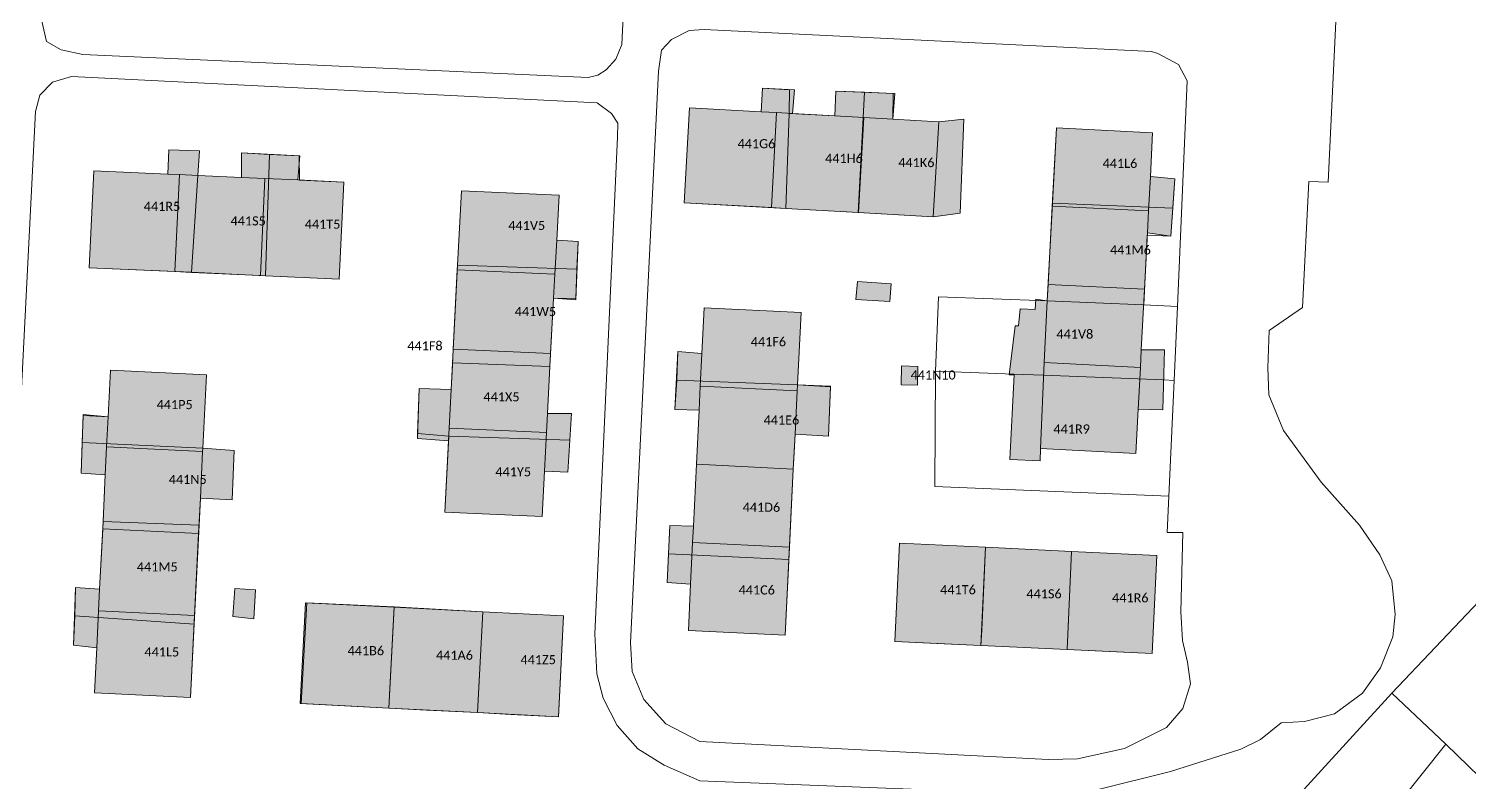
# Model space of a CAD drawing. Header units: metres. Extents: x 113120 to 240396, y 120329 to 242116.
# Drawn here: x 120869.3 to 120995.9, y 121546.4 to 121612.6 of the extents above; entities that cross this region are included whole.
import ezdxf

# ---------------------------------------------------------------- set-up
doc = ezdxf.new("R2010")
doc.units = ezdxf.units.M
doc.header["$LTSCALE"] = 3
for name, color, linetype, lineweight in [('Bpn_CaPa', 78, 'Continuous', 0), ('Bpn_ReBu', 4, 'Continuous', 0), ('Bpt_CaNu', 7, 'Continuous', 0), ('Hachure bâtiment', 11, 'Continuous', 0)]:
    doc.layers.add(name, color=color, linetype=linetype, lineweight=lineweight)
doc.styles.add('Legend', font='')
doc.styles.get('Legend').set_extended_font_data('Calibri')

msp = doc.modelspace()

# ---------------------------------------------------------------- hatches: boundary and pattern name
at = {"layer": 'Hachure bâtiment'}
h = msp.add_hatch(color=256, dxfattribs=at)
h.dxf.hatch_style = 1
h.paths.add_polyline_path([(120936.62, 121607.23), (120936.45, 121605.16), (120935.04, 121605.24), (120933.7, 121605.31), (120933.79, 121607.38)])
h = msp.add_hatch(color=256, dxfattribs=at)
h.dxf.hatch_style = 1
h.paths.add_polyline_path([(120945.44, 121606.92), (120945.25, 121604.66), (120942.7, 121604.8), (120940.17, 121604.95), (120940.24, 121607.13)])
h = msp.add_hatch(color=256, dxfattribs=at)
h.dxf.hatch_style = 1
h.paths.add_polyline_path([(120933.7, 121605.31), (120935.04, 121605.24), (120934.58, 121596.89), (120926.92, 121597.32), (120927.39, 121605.67)])
h = msp.add_hatch(color=256, dxfattribs=at)
h.dxf.hatch_style = 1
h.paths.add_polyline_path([(120936.45, 121605.16), (120940.17, 121604.95), (120942.7, 121604.8), (120942.24, 121596.45), (120935.84, 121596.81), (120934.58, 121596.89), (120935.04, 121605.24)])
h = msp.add_hatch(color=256, dxfattribs=at)
h.dxf.hatch_style = 1
h.paths.add_polyline_path([(120945.25, 121604.66), (120949.29, 121604.43), (120948.8, 121596.08), (120942.24, 121596.45), (120942.7, 121604.8)])
h = msp.add_hatch(color=256, dxfattribs=at)
h.dxf.hatch_style = 1
h.paths.add_polyline_path([(120949.29, 121604.43), (120951.5, 121604.66), (120951.19, 121596.4), (120948.8, 121596.08)])
h = msp.add_hatch(color=256, dxfattribs=at)
h.dxf.hatch_style = 1
h.paths.add_polyline_path([(120968.1, 121603.47), (120967.9, 121599.62), (120967.74, 121596.59), (120959.28, 121597.02), (120959.3, 121597.55), (120959.64, 121603.9)])
h = msp.add_hatch(color=256, dxfattribs=at)
h.dxf.hatch_style = 1
h.paths.add_polyline_path([(120884.32, 121601.88), (120884.17, 121599.72), (120882.54, 121599.79), (120881.52, 121599.84), (120881.62, 121601.98)])
h = msp.add_hatch(color=256, dxfattribs=at)
h.dxf.hatch_style = 1
h.paths.add_polyline_path([(120893.14, 121601.43), (120892.95, 121599.32), (120890.06, 121599.45), (120887.99, 121599.54), (120887.99, 121601.7)])
h = msp.add_hatch(color=256, dxfattribs=at)
h.dxf.hatch_style = 1
h.paths.add_polyline_path([(120881.52, 121599.84), (120882.54, 121599.79), (120882.14, 121591.26), (120874.62, 121591.6), (120875.02, 121600.13)])
h = msp.add_hatch(color=256, dxfattribs=at)
h.dxf.hatch_style = 1
h.paths.add_polyline_path([(120884.17, 121599.72), (120887.99, 121599.54), (120890.06, 121599.45), (120889.66, 121590.92), (120883.6, 121591.19), (120882.14, 121591.26), (120882.54, 121599.79)])
h = msp.add_hatch(color=256, dxfattribs=at)
h.dxf.hatch_style = 1
h.paths.add_polyline_path([(120892.95, 121599.32), (120897, 121599.13), (120896.6, 121590.6), (120890.12, 121590.9), (120889.66, 121590.92), (120890.06, 121599.45)])
h = msp.add_hatch(color=256, dxfattribs=at)
h.dxf.hatch_style = 1
h.paths.add_polyline_path([(120970.04, 121599.42), (120969.69, 121594.37), (120967.64, 121594.68), (120967.74, 121596.59), (120967.9, 121599.62)])
h = msp.add_hatch(color=256, dxfattribs=at)
h.dxf.hatch_style = 1
h.paths.add_polyline_path([(120915.92, 121597.98), (120915.71, 121594.03), (120915.55, 121591.03), (120906.97, 121591.41), (120907, 121591.82), (120907.34, 121598.37)])
h = msp.add_hatch(color=256, dxfattribs=at)
h.dxf.hatch_style = 1
h.paths.add_polyline_path([(120967.74, 121596.59), (120967.64, 121594.68), (120967.38, 121589.71), (120958.92, 121590.14), (120959.28, 121597.02)])
h = msp.add_hatch(color=256, dxfattribs=at)
h.dxf.hatch_style = 1
h.paths.add_polyline_path([(120917.59, 121593.9), (120917.39, 121588.77), (120915.44, 121588.92), (120915.55, 121591.03), (120915.71, 121594.03)])
h = msp.add_hatch(color=256, dxfattribs=at)
h.dxf.hatch_style = 1
h.paths.add_polyline_path([(120915.55, 121591.03), (120915.44, 121588.92), (120915.18, 121584.07), (120906.61, 121584.45), (120906.97, 121591.41)])
h = msp.add_hatch(color=256, dxfattribs=at)
h.dxf.hatch_style = 1
h.paths.add_polyline_path([(120945.1, 121590.18), (120944.99, 121588.62), (120942, 121588.82), (120942.14, 121590.38)])
h = msp.add_hatch(color=256, dxfattribs=at)
h.dxf.hatch_style = 1
h.paths.add_polyline_path([(120967.38, 121589.71), (120967.1, 121584.38), (120967.02, 121582.83), (120958.56, 121583.27), (120958.84, 121588.7), (120958.92, 121590.14)])
h = msp.add_hatch(color=256, dxfattribs=at)
h.dxf.hatch_style = 1
h.paths.add_polyline_path([(120937.19, 121587.67), (120936.87, 121581.3), (120936.85, 121580.79), (120928.33, 121581.2), (120928.47, 121584.07), (120928.67, 121588.08)])
h = msp.add_hatch(color=256, dxfattribs=at)
h.dxf.hatch_style = 1
h.paths.add_polyline_path([(120958.84, 121588.7), (120958.56, 121583.27), (120958.23, 121575.71), (120958.22, 121574.63), (120955.54, 121574.73), (120955.92, 121582.18), (120955.5, 121582.18), (120956.02, 121586.5), (120956.3, 121586.48), (120956.44, 121588), (120957.77, 121587.92), (120957.82, 121588.83)])
h = msp.add_hatch(color=256, dxfattribs=at)
h.dxf.hatch_style = 1
h.paths.add_polyline_path([(120915.18, 121584.07), (120914.9, 121578.78), (120914.81, 121577.11), (120906.25, 121577.49), (120906.43, 121580.88), (120906.54, 121583.03), (120906.61, 121584.45)])
h = msp.add_hatch(color=256, dxfattribs=at)
h.dxf.hatch_style = 1
h.paths.add_polyline_path([(120928.47, 121584.07), (120928.33, 121581.2), (120928.23, 121579.08), (120926.1, 121579.13), (120926.37, 121584.23)])
h = msp.add_hatch(color=256, dxfattribs=at)
h.dxf.hatch_style = 1
h.paths.add_polyline_path([(120968.99, 121579.12), (120966.82, 121579.17), (120967.02, 121582.83), (120967.1, 121584.38), (120969.14, 121584.38)])
h = msp.add_hatch(color=256, dxfattribs=at)
h.dxf.hatch_style = 1
h.paths.add_polyline_path([(120947.47, 121582.92), (120947.42, 121581.27), (120945.99, 121581.3), (120946.02, 121582.98)])
h = msp.add_hatch(color=256, dxfattribs=at)
h.dxf.hatch_style = 1
h.paths.add_polyline_path([(120967.02, 121582.83), (120966.82, 121579.17), (120966.62, 121575.28), (120958.23, 121575.71), (120958.56, 121583.27)])
h = msp.add_hatch(color=256, dxfattribs=at)
h.dxf.hatch_style = 1
h.paths.add_polyline_path([(120884.92, 121582.17), (120884.6, 121575.73), (120884.59, 121575.44), (120876.15, 121575.86), (120876.28, 121578.48), (120876.49, 121582.58)])
h = msp.add_hatch(color=256, dxfattribs=at)
h.dxf.hatch_style = 1
h.paths.add_polyline_path([(120906.43, 121580.88), (120906.25, 121577.49), (120906.19, 121576.38), (120903.47, 121576.58), (120903.62, 121580.98)])
h = msp.add_hatch(color=256, dxfattribs=at)
h.dxf.hatch_style = 1
h.paths.add_polyline_path([(120936.85, 121580.79), (120936.66, 121576.97), (120936.55, 121574.82), (120936.51, 121573.9), (120928, 121574.32), (120928.23, 121579.08), (120928.33, 121581.2)])
h = msp.add_hatch(color=256, dxfattribs=at)
h.dxf.hatch_style = 1
h.paths.add_polyline_path([(120939.77, 121581.14), (120939.6, 121576.78), (120936.66, 121576.97), (120936.85, 121580.79), (120936.87, 121581.3)])
h = msp.add_hatch(color=256, dxfattribs=at)
h.dxf.hatch_style = 1
h.paths.add_polyline_path([(120876.28, 121578.48), (120876.15, 121575.86), (120876.03, 121573.4), (120873.92, 121573.53), (120874.09, 121578.7)])
h = msp.add_hatch(color=256, dxfattribs=at)
h.dxf.hatch_style = 1
h.paths.add_polyline_path([(120917.02, 121578.77), (120916.69, 121573.63), (120914.63, 121573.72), (120914.81, 121577.11), (120914.9, 121578.78)])
h = msp.add_hatch(color=256, dxfattribs=at)
h.dxf.hatch_style = 1
h.paths.add_polyline_path([(120914.81, 121577.11), (120914.63, 121573.72), (120914.42, 121569.72), (120905.87, 121570.1), (120906.19, 121576.38), (120906.25, 121577.49)])
h = msp.add_hatch(color=256, dxfattribs=at)
h.dxf.hatch_style = 1
h.paths.add_polyline_path([(120884.59, 121575.44), (120884.39, 121571.35), (120884.23, 121568.23), (120875.8, 121568.65), (120876.03, 121573.4), (120876.15, 121575.86)])
h = msp.add_hatch(color=256, dxfattribs=at)
h.dxf.hatch_style = 1
h.paths.add_polyline_path([(120887.37, 121575.52), (120887.17, 121571.2), (120884.39, 121571.35), (120884.59, 121575.44), (120884.6, 121575.73)])
h = msp.add_hatch(color=256, dxfattribs=at)
h.dxf.hatch_style = 1
h.paths.add_polyline_path([(120936.51, 121573.9), (120936.17, 121567.02), (120927.66, 121567.44), (120927.73, 121568.87), (120928, 121574.32)])
h = msp.add_hatch(color=256, dxfattribs=at)
h.dxf.hatch_style = 1
h.paths.add_polyline_path([(120927.73, 121568.87), (120927.66, 121567.44), (120927.48, 121563.77), (120925.42, 121563.93), (120925.67, 121568.93)])
h = msp.add_hatch(color=256, dxfattribs=at)
h.dxf.hatch_style = 1
h.paths.add_polyline_path([(120884.23, 121568.23), (120883.88, 121561.03), (120875.44, 121561.44), (120875.53, 121563.33), (120875.8, 121568.65)])
h = msp.add_hatch(color=256, dxfattribs=at)
h.dxf.hatch_style = 1
h.paths.add_polyline_path([(120936.17, 121567.02), (120935.79, 121559.28), (120927.29, 121559.7), (120927.48, 121563.77), (120927.66, 121567.44)])
h = msp.add_hatch(color=256, dxfattribs=at)
h.dxf.hatch_style = 1
h.paths.add_polyline_path([(120953.41, 121567.02), (120953.01, 121558.38), (120945.44, 121558.73), (120945.84, 121567.38)])
h = msp.add_hatch(color=256, dxfattribs=at)
h.dxf.hatch_style = 1
h.paths.add_polyline_path([(120960.98, 121566.66), (120960.59, 121558.03), (120953.01, 121558.38), (120953.41, 121567.02)])
h = msp.add_hatch(color=256, dxfattribs=at)
h.dxf.hatch_style = 1
h.paths.add_polyline_path([(120968.47, 121566.3), (120968.07, 121557.68), (120960.59, 121558.03), (120960.98, 121566.66)])
h = msp.add_hatch(color=256, dxfattribs=at)
h.dxf.hatch_style = 1
h.paths.add_polyline_path([(120875.53, 121563.33), (120875.44, 121561.44), (120875.28, 121558.17), (120873.24, 121558.4), (120873.42, 121563.47)])
h = msp.add_hatch(color=256, dxfattribs=at)
h.dxf.hatch_style = 1
h.paths.add_polyline_path([(120889.22, 121563.27), (120889.1, 121560.72), (120887.25, 121560.93), (120887.42, 121563.4)])
h = msp.add_hatch(color=256, dxfattribs=at)
h.dxf.hatch_style = 1
h.paths.add_polyline_path([(120883.88, 121561.03), (120883.52, 121553.82), (120875.09, 121554.23), (120875.28, 121558.17), (120875.44, 121561.44)])
h = msp.add_hatch(color=256, dxfattribs=at)
h.dxf.hatch_style = 1
h.paths.add_polyline_path([(120901.43, 121561.74), (120900.96, 121552.88), (120893.15, 121553.28), (120893.62, 121562.13)])
h = msp.add_hatch(color=256, dxfattribs=at)
h.dxf.hatch_style = 1
h.paths.add_polyline_path([(120909.23, 121561.34), (120908.76, 121552.48), (120900.96, 121552.88), (120901.43, 121561.74)])
h = msp.add_hatch(color=256, dxfattribs=at)
h.dxf.hatch_style = 1
h.paths.add_polyline_path([(120916.32, 121560.98), (120915.87, 121552.12), (120908.76, 121552.48), (120909.23, 121561.34)])

# ---------------------------------------------------------------- linework, layer by layer
at = {"layer": 'Bpn_CaPa'}
for points in [[(121149.26, 121728.02), (121023.74, 121590.24), (121023.74, 121590.24), (121008.33, 121574.42), (120989.12, 121554.18), (120947.72, 121508.86)], [(120984.45, 121618.18), (120983.54, 121599.13), (120981.82, 121599.19), (120981.28, 121588.09), (120978.34, 121586.07), (120978.22, 121582.79), (120978.31, 121580.42), (120979.59, 121577.29), (120982.92, 121572.74), (120986.28, 121568.97), (120988.06, 121566.37), (120989.13, 121564.06), (120989.41, 121561.1), (120989.22, 121559.14), (120988.14, 121556.41), (120986.54, 121554.18), (120984.09, 121552.39), (120981.46, 121551.7), (120979.39, 121551.57), (120977.58, 121550.12), (120975.85, 121549.26), (120969.66, 121547.3), (120963.18, 121545.7)], [(120963.18, 121545.7), (120969.66, 121547.3), (120975.85, 121549.26), (120977.58, 121550.12), (120979.39, 121551.57), (120981.46, 121551.7), (120984.09, 121552.39), (120986.54, 121554.18), (120988.14, 121556.41), (120989.22, 121559.14), (120989.41, 121561.1), (120989.13, 121564.06), (120988.06, 121566.37), (120986.28, 121568.97), (120982.92, 121572.74), (120979.59, 121577.29), (120978.31, 121580.42), (120978.22, 121582.79), (120978.34, 121586.07), (120981.28, 121588.09), (120981.82, 121599.19), (120983.54, 121599.13), (120984.45, 121618.18)], [(120955.8, 121545.39), (120928.28, 121546.47), (120925.15, 121547.87), (120922.83, 121549.29), (120921.03, 121551.34), (120919.8, 121553.75), (120919.25, 121555.9), (120919.06, 121559.42), (120921.05, 121603.07), (120921.1, 121604.3), (120920.54, 121605.15), (120919.26, 121606.1), (120873.05, 121608.41), (120871.39, 121607.92), (120870.29, 121606.76), (120869.89, 121605.34), (120867.69, 121561.86)], [(120867.69, 121561.86), (120869.89, 121605.34), (120870.29, 121606.76), (120871.39, 121607.92), (120873.05, 121608.41), (120919.26, 121606.1), (120920.54, 121605.15), (120921.1, 121604.3), (120921.05, 121603.07), (120919.06, 121559.42), (120919.25, 121555.9), (120919.8, 121553.75), (120921.03, 121551.34), (120922.83, 121549.29), (120925.15, 121547.87), (120928.28, 121546.47), (120955.8, 121545.39)]]:
    msp.add_lwpolyline(points, dxfattribs=at)
for points in [[(120924.27, 121680.34), (120923.47, 121681.69), (120922.71, 121682.38), (120919.44, 121683.41), (120880.4, 121685.56), (120878.51, 121685.44), (120876.51, 121684.91), (120875.23, 121684.05), (120874.06, 121682.43), (120873.52, 121680.17), (120870.3, 121613.92), (120870.85, 121611.5), (120872.16, 121610.76), (120874.05, 121610.35), (120918.49, 121608.32), (120919.33, 121608.54), (120920.05, 121609), (120920.9, 121609.94), (120921.43, 121611.22), (120924.52, 121675.19), (120924.64, 121678.7), (120924.27, 121680.34)], [(120924.27, 121680.34), (120924.64, 121678.7), (120924.52, 121675.19), (120921.43, 121611.22), (120920.9, 121609.94), (120920.05, 121609), (120919.33, 121608.54), (120918.49, 121608.32), (120874.05, 121610.35), (120872.16, 121610.76), (120870.85, 121611.5), (120870.3, 121613.92), (120873.52, 121680.17), (120874.06, 121682.43), (120875.23, 121684.05), (120876.51, 121684.91), (120878.51, 121685.44), (120880.4, 121685.56), (120919.44, 121683.41), (120922.71, 121682.38), (120923.47, 121681.69), (120924.27, 121680.34)], [(120970.29, 121588.19), (120971.13, 121608.04), (120970.38, 121609.47), (120968.55, 121610.45), (120967.99, 121610.6), (120928.67, 121612.54), (120927.35, 121612.46), (120925.79, 121611.68), (120924.91, 121610.74), (120924.67, 121608.89), (120922.21, 121558.62), (120922.35, 121556.1), (120923.38, 121553.65), (120925.31, 121551.49), (120928.29, 121549.93), (120958.92, 121548.37), (120961.49, 121548.42), (120965.63, 121549.33), (120969.32, 121551.18), (120970.74, 121552.83), (120971.43, 121555.01), (120971.15, 121556.93), (120970.72, 121558.81), (120970.57, 121561.33), (120970.75, 121568.33), (120969.39, 121568.31), (120969.53, 121571.51), (120969.99, 121581.69), (120970.29, 121588.19)], [(120958.84, 121588.7), (120949.27, 121589.03), (120949, 121582.52), (120948.95, 121572.35), (120969.53, 121571.51), (120969.39, 121568.31), (120970.75, 121568.33), (120970.57, 121561.33), (120970.72, 121558.81), (120971.15, 121556.93), (120971.43, 121555.01), (120970.74, 121552.83), (120969.32, 121551.18), (120965.63, 121549.33), (120961.49, 121548.42), (120958.92, 121548.37), (120928.29, 121549.93), (120925.31, 121551.49), (120923.38, 121553.65), (120922.35, 121556.1), (120922.21, 121558.62), (120924.67, 121608.89), (120924.91, 121610.74), (120925.79, 121611.68), (120927.35, 121612.46), (120928.67, 121612.54), (120967.99, 121610.6), (120968.55, 121610.45), (120970.38, 121609.47), (120971.13, 121608.04), (120970.29, 121588.19), (120967.31, 121588.33), (120967.63, 121594.47), (120969.69, 121594.37), (120969.86, 121596.83), (120970.04, 121599.42), (120967.9, 121599.62), (120968.1, 121603.47), (120959.64, 121603.9), (120959.31, 121597.28), (120958.84, 121588.7)], [(120935.84, 121596.82), (120926.92, 121597.32), (120927.39, 121605.67), (120933.7, 121605.31), (120933.79, 121607.38), (120936.17, 121607.25), (120936.15, 121605.17), (120935.84, 121596.82)], [(120935.84, 121596.82), (120942.2, 121596.45), (120948.8, 121596.08), (120949.29, 121604.43), (120945.25, 121604.66), (120945.29, 121606.92), (120942.78, 121607.03), (120940.24, 121607.13), (120940.17, 121604.95), (120936.15, 121605.17), (120936.17, 121607.25), (120933.79, 121607.38), (120933.7, 121605.31), (120927.39, 121605.67), (120926.92, 121597.32), (120935.84, 121596.82)], [(120935.84, 121596.82), (120936.15, 121605.17), (120940.17, 121604.95), (120940.24, 121607.13), (120942.78, 121607.03), (120942.2, 121596.45), (120935.84, 121596.82)], [(120942.2, 121596.45), (120942.78, 121607.03), (120945.29, 121606.92), (120945.25, 121604.66), (120949.29, 121604.43), (120948.8, 121596.08), (120942.2, 121596.45)], [(120969.86, 121596.83), (120959.31, 121597.28), (120959.64, 121603.9), (120968.1, 121603.47), (120967.9, 121599.62), (120970.04, 121599.42), (120969.86, 121596.83)], [(120884.17, 121599.72), (120884.32, 121601.88), (120881.62, 121601.98), (120881.52, 121599.84), (120875.02, 121600.13), (120874.62, 121591.6), (120883.6, 121591.2), (120890.12, 121590.9), (120896.6, 121590.6), (120897, 121599.13), (120893.09, 121599.31), (120893.07, 121601.43), (120890.47, 121601.57), (120887.99, 121601.7), (120887.99, 121599.54), (120884.17, 121599.72)], [(120884.17, 121599.72), (120883.6, 121591.2), (120874.62, 121591.6), (120875.02, 121600.13), (120881.52, 121599.84), (120881.62, 121601.98), (120884.32, 121601.88), (120884.17, 121599.72)], [(120884.17, 121599.72), (120887.99, 121599.54), (120887.99, 121601.7), (120890.47, 121601.57), (120890.12, 121590.9), (120883.6, 121591.2), (120884.17, 121599.72)], [(120890.47, 121601.57), (120893.07, 121601.43), (120893.09, 121599.31), (120897, 121599.13), (120896.6, 121590.6), (120890.12, 121590.9), (120890.47, 121601.57)], [(120915.12, 121582.91), (120915.44, 121588.92), (120917.39, 121588.9), (120917.49, 121591.46), (120917.59, 121593.9), (120915.71, 121594.03), (120915.92, 121597.98), (120907.34, 121598.37), (120907, 121591.82), (120906.55, 121583.24), (120906.43, 121580.88), (120903.62, 121580.98), (120903.48, 121577.02), (120906.22, 121576.78), (120905.87, 121570.1), (120914.42, 121569.72), (120914.63, 121573.72), (120916.69, 121573.63), (120916.87, 121576.43), (120917.02, 121578.77), (120914.9, 121578.78), (120915.12, 121582.91)], [(120907, 121591.82), (120907.34, 121598.37), (120915.92, 121597.98), (120915.71, 121594.03), (120917.59, 121593.9), (120917.49, 121591.46), (120907, 121591.82)], [(120958.84, 121588.7), (120959.31, 121597.28), (120969.86, 121596.83), (120969.69, 121594.37), (120967.63, 121594.47), (120967.31, 121588.33), (120958.84, 121588.7)], [(120917.49, 121591.46), (120917.39, 121588.9), (120915.44, 121588.92), (120915.12, 121582.91), (120906.55, 121583.24), (120907, 121591.82), (120917.49, 121591.46)], [(120926.28, 121581.7), (120926.1, 121579.13), (120928.23, 121579.08), (120928, 121574.32), (120927.73, 121568.87), (120925.67, 121568.93), (120925.54, 121566.43), (120925.42, 121563.93), (120927.48, 121563.77), (120927.29, 121559.7), (120935.79, 121559.28), (120936.11, 121565.95), (120936.51, 121573.9), (120936.66, 121576.97), (120939.6, 121576.78), (120939.77, 121581.18), (120936.87, 121581.3), (120937.19, 121587.67), (120928.67, 121588.08), (120928.47, 121584.07), (120926.37, 121584.23), (120926.28, 121581.7)], [(120926.28, 121581.7), (120926.37, 121584.23), (120928.47, 121584.07), (120928.67, 121588.08), (120937.19, 121587.67), (120936.87, 121581.3), (120926.28, 121581.7)], [(120949, 121582.52), (120949.27, 121589.03), (120958.84, 121588.7), (120967.31, 121588.33), (120970.29, 121588.19), (120969.99, 121581.69), (120969.08, 121581.73), (120958.48, 121582.14), (120955.91, 121582.25), (120949, 121582.52)], [(120915.12, 121582.91), (120914.9, 121578.78), (120917.02, 121578.77), (120916.87, 121576.43), (120906.22, 121576.78), (120903.48, 121577.02), (120903.62, 121580.98), (120906.43, 121580.88), (120906.55, 121583.24), (120915.12, 121582.91)], [(120884.6, 121575.73), (120884.92, 121582.17), (120876.49, 121582.58), (120876.28, 121578.48), (120874.09, 121578.62), (120874.01, 121576.22), (120873.92, 121573.53), (120876.03, 121573.4), (120875.83, 121569.3), (120875.53, 121563.33), (120873.42, 121563.47), (120873.34, 121561), (120873.24, 121558.4), (120875.28, 121558.17), (120875.09, 121554.23), (120883.52, 121553.82), (120883.84, 121560.25), (120884.27, 121568.95), (120884.39, 121571.35), (120887.17, 121571.2), (120887.37, 121575.52), (120884.6, 121575.73)], [(120884.6, 121575.73), (120874.01, 121576.22), (120874.09, 121578.62), (120876.28, 121578.48), (120876.49, 121582.58), (120884.92, 121582.17), (120884.6, 121575.73)], [(120926.28, 121581.7), (120936.87, 121581.3), (120939.77, 121581.18), (120939.6, 121576.78), (120936.66, 121576.97), (120936.51, 121573.9), (120928, 121574.32), (120928.23, 121579.08), (120926.1, 121579.13), (120926.28, 121581.7)], [(120949, 121582.52), (120955.91, 121582.25), (120958.48, 121582.14), (120969.08, 121581.73), (120969.99, 121581.69), (120969.53, 121571.51), (120948.95, 121572.35), (120949, 121582.52)], [(120906.22, 121576.78), (120916.87, 121576.43), (120916.69, 121573.63), (120914.63, 121573.72), (120914.42, 121569.72), (120905.87, 121570.1), (120906.22, 121576.78)], [(120884.6, 121575.73), (120887.37, 121575.52), (120887.17, 121571.2), (120884.39, 121571.35), (120884.27, 121568.95), (120875.83, 121569.3), (120876.03, 121573.4), (120873.92, 121573.53), (120874.01, 121576.22), (120884.6, 121575.73)], [(120925.54, 121566.43), (120925.67, 121568.93), (120927.73, 121568.87), (120928, 121574.32), (120936.51, 121573.9), (120936.11, 121565.95), (120925.54, 121566.43)], [(120993.86, 121549.72), (120989.12, 121554.18), (121008.33, 121574.42), (121021.17, 121546.92), (121009.72, 121534.64), (121007.67, 121536.4), (121001.77, 121542.03), (120993.86, 121549.72)], [(120875.83, 121569.3), (120884.27, 121568.95), (120883.84, 121560.25), (120873.34, 121561), (120873.42, 121563.47), (120875.53, 121563.33), (120875.83, 121569.3)], [(120925.54, 121566.43), (120936.11, 121565.95), (120935.79, 121559.28), (120927.29, 121559.7), (120927.48, 121563.77), (120925.42, 121563.93), (120925.54, 121566.43)], [(120953.01, 121558.38), (120956.77, 121558.21), (120960.59, 121558.03), (120963.66, 121557.89), (120968.07, 121557.68), (120968.13, 121558.92), (120968.47, 121566.3), (120960.98, 121566.66), (120953.41, 121567.02), (120945.84, 121567.38), (120945.44, 121558.73), (120949.12, 121558.56), (120953.01, 121558.38)], [(120953.01, 121558.38), (120949.12, 121558.56), (120945.44, 121558.73), (120945.84, 121567.38), (120953.41, 121567.02), (120953.07, 121559.73), (120953.01, 121558.38)], [(120953.01, 121558.38), (120953.07, 121559.73), (120953.41, 121567.02), (120960.98, 121566.66), (120960.65, 121559.34), (120960.59, 121558.03), (120956.77, 121558.21), (120953.01, 121558.38)], [(120960.59, 121558.03), (120960.65, 121559.34), (120960.98, 121566.66), (120968.47, 121566.3), (120968.13, 121558.92), (120968.07, 121557.68), (120963.66, 121557.89), (120960.59, 121558.03)], [(120901.43, 121561.78), (120901.05, 121554.6), (120900.96, 121552.88), (120897.15, 121553.08), (120893.24, 121553.28), (120893.74, 121562.13), (120901.43, 121561.78)], [(120901.43, 121561.78), (120893.74, 121562.13), (120893.24, 121553.28), (120897.15, 121553.08), (120900.96, 121552.88), (120904.28, 121552.71), (120908.74, 121552.48), (120911.69, 121552.33), (120915.87, 121552.12), (120915.96, 121553.84), (120916.32, 121560.98), (120909.23, 121561.34), (120901.43, 121561.78)], [(120901.43, 121561.78), (120909.23, 121561.34), (120908.85, 121554.16), (120908.74, 121552.48), (120904.28, 121552.71), (120900.96, 121552.88), (120901.05, 121554.6), (120901.43, 121561.78)], [(120909.23, 121561.34), (120916.32, 121560.98), (120915.96, 121553.84), (120915.87, 121552.12), (120911.69, 121552.33), (120908.74, 121552.48), (120908.85, 121554.16), (120909.23, 121561.34)], [(120873.34, 121561), (120883.84, 121560.25), (120883.52, 121553.82), (120875.09, 121554.23), (120875.28, 121558.17), (120873.24, 121558.4), (120873.34, 121561)], [(120993.86, 121549.72), (120981.87, 121534.65), (120974.7, 121525.43), (120970.84, 121528.52), (120963.14, 121519.38), (120969.36, 121518.55), (120966.52, 121505.07), (120947.72, 121508.86), (120989.12, 121554.18), (120993.86, 121549.72)], [(120993.86, 121549.72), (121001.77, 121542.03), (120990.54, 121521.8), (120987.99, 121517.23), (120987.04, 121515.53), (120984.4, 121501.43), (120966.52, 121505.07), (120969.36, 121518.55), (120974.7, 121525.43), (120981.87, 121534.65), (120993.86, 121549.72)]]:
    msp.add_lwpolyline(points, close=True, dxfattribs=at)
at = {"layer": 'Bpn_ReBu'}
for points in [[(120936.62, 121607.23), (120936.45, 121605.16), (120935.04, 121605.24), (120933.7, 121605.31), (120933.79, 121607.38), (120936.62, 121607.23)], [(120945.44, 121606.92), (120945.25, 121604.66), (120942.7, 121604.8), (120940.17, 121604.95), (120940.24, 121607.13), (120945.44, 121606.92)], [(120933.7, 121605.31), (120935.04, 121605.24), (120934.58, 121596.89), (120926.92, 121597.32), (120927.39, 121605.67), (120933.7, 121605.31)], [(120936.45, 121605.16), (120940.17, 121604.95), (120942.7, 121604.8), (120942.24, 121596.45), (120935.84, 121596.81), (120934.58, 121596.89), (120935.04, 121605.24), (120936.45, 121605.16)], [(120945.25, 121604.66), (120949.29, 121604.43), (120948.8, 121596.08), (120942.24, 121596.45), (120942.7, 121604.8), (120945.25, 121604.66)], [(120949.29, 121604.43), (120951.5, 121604.66), (120951.19, 121596.4), (120948.8, 121596.08), (120949.29, 121604.43)], [(120968.1, 121603.47), (120967.9, 121599.62), (120967.74, 121596.59), (120959.28, 121597.02), (120959.3, 121597.55), (120959.64, 121603.9), (120968.1, 121603.47)], [(120884.32, 121601.88), (120884.17, 121599.72), (120882.54, 121599.79), (120881.52, 121599.84), (120881.62, 121601.98), (120884.32, 121601.88)], [(120893.14, 121601.43), (120892.95, 121599.32), (120890.06, 121599.45), (120887.99, 121599.54), (120887.99, 121601.7), (120893.14, 121601.43)], [(120881.52, 121599.84), (120882.54, 121599.79), (120882.14, 121591.26), (120874.62, 121591.6), (120875.02, 121600.13), (120881.52, 121599.84)], [(120884.17, 121599.72), (120887.99, 121599.54), (120890.06, 121599.45), (120889.66, 121590.92), (120883.6, 121591.19), (120882.14, 121591.26), (120882.54, 121599.79), (120884.17, 121599.72)], [(120892.95, 121599.32), (120897, 121599.13), (120896.6, 121590.6), (120890.12, 121590.9), (120889.66, 121590.92), (120890.06, 121599.45), (120892.95, 121599.32)], [(120970.04, 121599.42), (120969.69, 121594.37), (120967.64, 121594.68), (120967.74, 121596.59), (120967.9, 121599.62), (120970.04, 121599.42)], [(120915.92, 121597.98), (120915.71, 121594.03), (120915.55, 121591.03), (120906.97, 121591.41), (120907, 121591.82), (120907.34, 121598.37), (120915.92, 121597.98)], [(120967.74, 121596.59), (120967.64, 121594.68), (120967.38, 121589.71), (120958.92, 121590.14), (120959.28, 121597.02), (120967.74, 121596.59)], [(120917.59, 121593.9), (120917.39, 121588.77), (120915.44, 121588.92), (120915.55, 121591.03), (120915.71, 121594.03), (120917.59, 121593.9)], [(120915.55, 121591.03), (120915.44, 121588.92), (120915.18, 121584.07), (120906.61, 121584.45), (120906.97, 121591.41), (120915.55, 121591.03)], [(120945.1, 121590.18), (120944.99, 121588.62), (120942, 121588.82), (120942.14, 121590.38), (120945.1, 121590.18)], [(120967.38, 121589.71), (120967.1, 121584.38), (120967.02, 121582.83), (120958.56, 121583.27), (120958.84, 121588.7), (120958.92, 121590.14), (120967.38, 121589.71)], [(120937.19, 121587.67), (120936.87, 121581.3), (120936.85, 121580.79), (120928.33, 121581.2), (120928.47, 121584.07), (120928.67, 121588.08), (120937.19, 121587.67)], [(120958.84, 121588.7), (120958.56, 121583.27), (120958.23, 121575.71), (120958.22, 121574.63), (120955.54, 121574.73), (120955.92, 121582.18), (120955.5, 121582.18), (120956.02, 121586.5), (120956.3, 121586.48), (120956.44, 121588), (120957.77, 121587.92), (120957.82, 121588.83), (120958.84, 121588.7)], [(120915.18, 121584.07), (120914.9, 121578.78), (120914.81, 121577.11), (120906.25, 121577.49), (120906.43, 121580.88), (120906.54, 121583.03), (120906.61, 121584.45), (120915.18, 121584.07)], [(120928.47, 121584.07), (120928.33, 121581.2), (120928.23, 121579.08), (120926.1, 121579.13), (120926.37, 121584.23), (120928.47, 121584.07)], [(120968.99, 121579.12), (120966.82, 121579.17), (120967.02, 121582.83), (120967.1, 121584.38), (120969.14, 121584.38), (120968.99, 121579.12)], [(120947.47, 121582.92), (120947.42, 121581.27), (120945.99, 121581.3), (120946.02, 121582.98), (120947.47, 121582.92)], [(120967.02, 121582.83), (120966.82, 121579.17), (120966.62, 121575.28), (120958.23, 121575.71), (120958.56, 121583.27), (120967.02, 121582.83)], [(120884.92, 121582.17), (120884.6, 121575.73), (120884.59, 121575.44), (120876.15, 121575.86), (120876.28, 121578.48), (120876.49, 121582.58), (120884.92, 121582.17)], [(120906.43, 121580.88), (120906.25, 121577.49), (120906.19, 121576.38), (120903.47, 121576.58), (120903.62, 121580.98), (120906.43, 121580.88)], [(120936.85, 121580.79), (120936.66, 121576.97), (120936.55, 121574.82), (120936.51, 121573.9), (120928, 121574.32), (120928.23, 121579.08), (120928.33, 121581.2), (120936.85, 121580.79)], [(120939.77, 121581.14), (120939.6, 121576.78), (120936.66, 121576.97), (120936.85, 121580.79), (120936.87, 121581.3), (120939.77, 121581.14)], [(120876.28, 121578.48), (120876.15, 121575.86), (120876.03, 121573.4), (120873.92, 121573.53), (120874.09, 121578.7), (120876.28, 121578.48)], [(120917.02, 121578.77), (120916.69, 121573.63), (120914.63, 121573.72), (120914.81, 121577.11), (120914.9, 121578.78), (120917.02, 121578.77)], [(120914.81, 121577.11), (120914.63, 121573.72), (120914.42, 121569.72), (120905.87, 121570.1), (120906.19, 121576.38), (120906.25, 121577.49), (120914.81, 121577.11)], [(120884.59, 121575.44), (120884.39, 121571.35), (120884.23, 121568.23), (120875.8, 121568.65), (120876.03, 121573.4), (120876.15, 121575.86), (120884.59, 121575.44)], [(120887.37, 121575.52), (120887.17, 121571.2), (120884.39, 121571.35), (120884.59, 121575.44), (120884.6, 121575.73), (120887.37, 121575.52)], [(120936.51, 121573.9), (120936.17, 121567.02), (120927.66, 121567.44), (120927.73, 121568.87), (120928, 121574.32), (120936.51, 121573.9)], [(120927.73, 121568.87), (120927.66, 121567.44), (120927.48, 121563.77), (120925.42, 121563.93), (120925.67, 121568.93), (120927.73, 121568.87)], [(120884.23, 121568.23), (120883.88, 121561.03), (120875.44, 121561.44), (120875.53, 121563.33), (120875.8, 121568.65), (120884.23, 121568.23)], [(120936.17, 121567.02), (120935.79, 121559.28), (120927.29, 121559.7), (120927.48, 121563.77), (120927.66, 121567.44), (120936.17, 121567.02)], [(120953.41, 121567.02), (120953.01, 121558.38), (120945.44, 121558.73), (120945.84, 121567.38), (120953.41, 121567.02)], [(120960.98, 121566.66), (120960.59, 121558.03), (120953.01, 121558.38), (120953.41, 121567.02), (120960.98, 121566.66)], [(120968.47, 121566.3), (120968.07, 121557.68), (120960.59, 121558.03), (120960.98, 121566.66), (120968.47, 121566.3)], [(120875.53, 121563.33), (120875.44, 121561.44), (120875.28, 121558.17), (120873.24, 121558.4), (120873.42, 121563.47), (120875.53, 121563.33)], [(120889.22, 121563.27), (120889.1, 121560.72), (120887.25, 121560.93), (120887.42, 121563.4), (120889.22, 121563.27)], [(120883.88, 121561.03), (120883.52, 121553.82), (120875.09, 121554.23), (120875.28, 121558.17), (120875.44, 121561.44), (120883.88, 121561.03)], [(120901.43, 121561.74), (120900.96, 121552.88), (120893.15, 121553.28), (120893.62, 121562.13), (120901.43, 121561.74)], [(120909.23, 121561.34), (120908.76, 121552.48), (120900.96, 121552.88), (120901.43, 121561.74), (120909.23, 121561.34)], [(120916.32, 121560.98), (120915.87, 121552.12), (120908.76, 121552.48), (120909.23, 121561.34), (120916.32, 121560.98)]]:
    msp.add_lwpolyline(points, close=True, dxfattribs=at)

# ---------------------------------------------------------------- texts
at = {"layer": 'Bpt_CaNu', "char_height": 0.8, "attachment_point": 7, "style": 'Legend'}
for s, insert in [('441G6', (120931.61, 121602.1)), ('441H6', (120939.31, 121600.81)), ('441K6', (120945.74, 121600.44)), ('441L6', (120963.7, 121600.37)), ('441R5', (120879.41, 121596.59)), ('441S5', (120887.04, 121595.31)), ('441T5', (120893.56, 121595.02)), ('441V5', (120911.46, 121594.91)), ('441M6', (120964.35, 121592.76)), ('441W5', (120912.02, 121587.34)), ('441F6', (120932.77, 121584.69)), ('441V8', (120959.64, 121585.36)), ('441F8', (120902.58, 121584.33)), ('441N10', (120946.82, 121581.76)), ('441X5', (120909.27, 121579.84)), ('441P5', (120880.54, 121579.16)), ('441E6', (120933.9, 121577.8)), ('441R9', (120959.38, 121577.02)), ('441Y5', (120910.32, 121573.25)), ('441N5', (120881.61, 121572.58)), ('441D6', (120932.06, 121570.13)), ('441M5', (120878.8, 121564.89)), ('441C6', (120931.7, 121562.86)), ('441T6', (120949.42, 121562.88)), ('441S6', (120957, 121562.52)), ('441R6', (120964.53, 121562.17)), ('441L5', (120879.47, 121557.41)), ('441B6', (120897.33, 121557.52)), ('441A6', (120905.1, 121557.12)), ('441Z5', (120912.53, 121556.73))]:
    msp.add_mtext(s, dxfattribs=dict(at, insert=insert))

doc.saveas('drawing.dxf')
